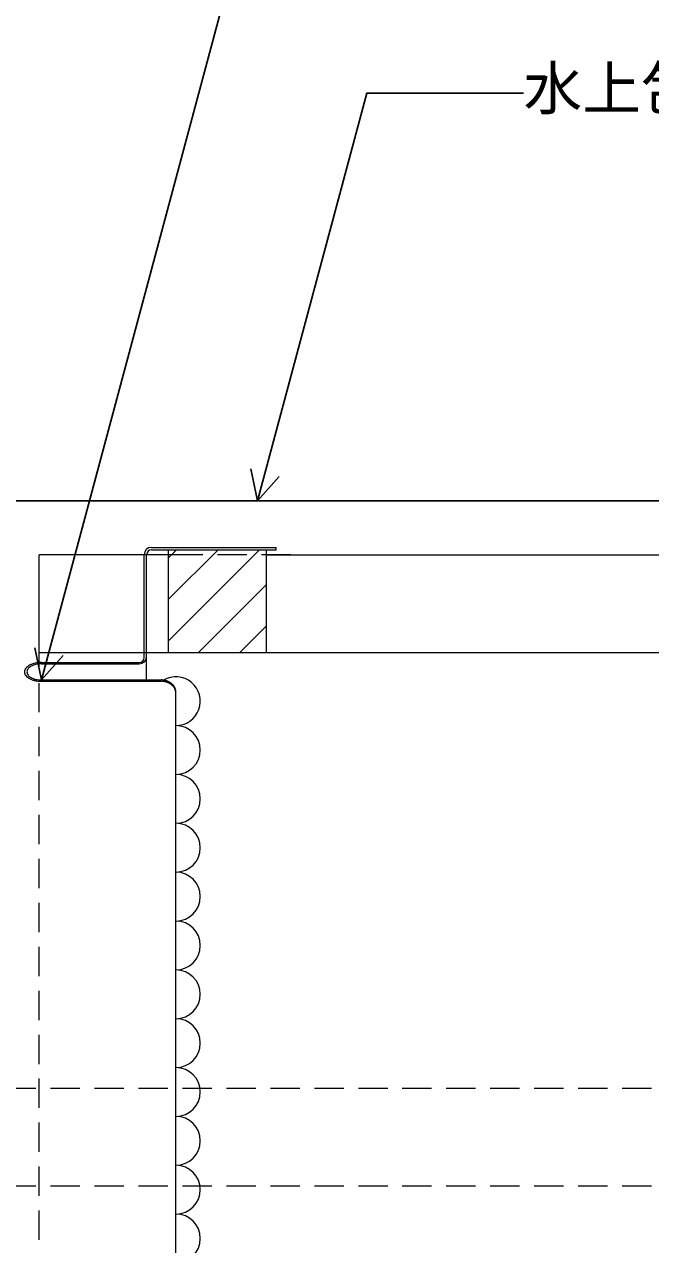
# Model space of a CAD drawing. Units: millimetres at full size, sheet at 1:3; details may follow other scales. Extents: x -1262 to 1258, y -891 to 1034.
# Drawn here: x -802.7 to -674.6, y 344.4 to 594.2 of the extents above; entities that cross this region are included whole.
import ezdxf
from ezdxf.enums import TextEntityAlignment as Align

# ---------------------------------------------------------------- set-up
doc = ezdxf.new("R2010")
doc.units = ezdxf.units.MM
doc.header["$LTSCALE"] = 3
doc.linetypes.add('DASHED2', pattern=[3, 2, -1])
for name, color, linetype, lineweight in [('0-6_名称1', 5, 'Continuous', 25), ('0-B_屋根1', 6, 'Continuous', 20), ('0-C_屋根2', 3, 'Continuous', 9), ('1-1_水切1', 134, 'Continuous', 30), ('3-1_面戸', 7, 'Continuous', 5)]:
    doc.layers.add(name, color=color, linetype=linetype, lineweight=lineweight)
doc.styles.add('ＭＳ ゴシック', font='')
doc.styles.get('ＭＳ ゴシック').set_extended_font_data('MS Gothic')

msp = doc.modelspace()

# ---------------------------------------------------------------- linework, layer by layer
at = {"layer": '0-6_名称1'}
for p, q in [((-754.994, 496.617), (-756.339, 503.189)), ((-754.994, 496.617), (-750.543, 501.636)), ((-799.194, 459.962), (-800.539, 466.534)), ((-799.194, 459.962), (-794.743, 464.981))]:
    msp.add_line(p, q, dxfattribs=at)
for points in [[(-799.194, 459.962), (-748.358, 649.684), (-716.918, 649.684)], [(-754.994, 496.617), (-732.633, 580.069), (-700.556, 580.069)]]:
    msp.add_lwpolyline(points, dxfattribs=at)
at = {"layer": '0-B_屋根1'}
for p, q in [((-799.694, 463.536), (-799.694, 485.617)), ((-768.191, 485.617), (-799.694, 485.617)), ((-753.194, 485.617), (-647.631, 485.617)), ((-799.694, 465.617), (921.132, 465.617))]:
    msp.add_line(p, q, dxfattribs=at)
at = {"layer": '0-B_屋根1', "linetype": 'DASHED2'}
for p, q in [((-748.191, 485.617), (-768.191, 485.617)), ((-799.694, 300.341), (-799.694, 465.617))]:
    msp.add_line(p, q, dxfattribs=at)
at = {"layer": '0-C_屋根2', "linetype": 'DASHED2'}
for p, q in [((918.635, 376.346), (-812.229, 376.346)), ((918.635, 356.346), (-812.229, 356.346))]:
    msp.add_line(p, q, dxfattribs=at)
at = {"layer": '1-1_水切1'}
msp.add_line((-939.846, 496.617), (-579.129, 496.617), dxfattribs=at)
at = {"layer": '3-1_面戸'}
for p, q in [((-778.194, 464.536), (-778.194, 485.617)), ((-777.694, 459.962), (-777.694, 485.617)), ((-776.694, 487.117), (-751.194, 487.117)), ((-776.694, 486.617), (-751.194, 486.617)), ((-751.194, 486.617), (-751.194, 487.117)), ((-799.194, 463.536), (-779.194, 463.536)), ((-799.194, 463.261), (-779.194, 463.261)), ((-799.194, 459.962), (-774.694, 459.962)), ((-799.194, 459.687), (-774.694, 459.687)), ((-771.694, 305.175), (-771.694, 457.456))]:
    msp.add_line(p, q, dxfattribs=at)
at = {"layer": '3-1_面戸', "color": 2, "lineweight": 18}
for p, q in [((-773.194, 486.617), (-753.194, 486.617)), ((-773.194, 465.617), (-773.194, 486.617)), ((-773.194, 476.492), (-763.069, 486.617)), ((-773.194, 484.977), (-771.554, 486.617)), ((-773.194, 468.007), (-754.583, 486.617)), ((-753.194, 465.617), (-753.194, 486.617)), ((-767.098, 465.617), (-753.194, 479.521)), ((-758.613, 465.617), (-753.194, 471.036)), ((-773.194, 465.617), (-753.194, 465.617))]:
    msp.add_line(p, q, dxfattribs=at)
at = {"layer": '3-1_面戸'}
for centre, radius, start, end in [((-776.694, 485.617), 1.5, 90, 180), ((-776.694, 485.617), 1, 90, 180), ((-779.194, 464.761), 1.5, 270, 0), ((-800.694, 461.156), 2.104, 145.49419, 156.74419), ((-800.576, 460.872), 2.367, 130.19047, 141.44047), ((-800.479, 461.221), 1.803, 145.49419, 156.74419), ((-800.405, 460.617), 2.673, 118.20152, 129.45152), ((-800.379, 460.978), 2.029, 130.19047, 141.44047), ((-800.232, 460.759), 2.291, 118.20152, 129.45152), ((-800.188, 460.4), 2.968, 108.66607, 119.91607), ((-800.046, 460.573), 2.544, 108.66607, 119.91607), ((-799.933, 460.229), 3.217, 100.75584, 112.00584), ((-799.827, 460.426), 2.758, 100.75584, 112.00584), ((-799.649, 460.111), 3.396, 93.84612, 105.09612), ((-799.584, 460.326), 2.91, 93.84612, 105.09612), ((-799.347, 460.051), 3.488, 87.4754, 98.7254), ((-799.325, 460.274), 2.99, 87.4754, 98.7254), ((-779.194, 464.536), 1, 270, 0), ((-800.754, 461.458), 1.946, 164.22139, 175.47139), ((-800.754, 461.765), 1.946, 184.52861, 195.77861), ((-800.694, 462.066), 2.104, 203.25581, 214.50581), ((-800.576, 462.35), 2.367, 218.55953, 229.80953), ((-800.531, 461.48), 1.668, 164.22139, 175.47139), ((-800.531, 461.743), 1.668, 184.52861, 195.77861), ((-800.479, 462.001), 1.803, 203.25581, 214.50581), ((-800.405, 462.606), 2.673, 230.54848, 241.79848), ((-800.379, 462.245), 2.029, 218.55953, 229.80953), ((-800.232, 462.464), 2.291, 230.54848, 241.79848), ((-800.188, 462.823), 2.968, 240.08393, 251.33393), ((-800.046, 462.65), 2.544, 240.08393, 251.33393), ((-799.933, 462.994), 3.217, 247.99416, 259.24416), ((-799.827, 462.796), 2.758, 247.99416, 259.24416), ((-799.649, 463.112), 3.396, 254.90388, 266.15388), ((-799.584, 462.897), 2.91, 254.90388, 266.15388), ((-799.347, 463.171), 3.488, 261.2746, 272.5246), ((-799.325, 462.949), 2.99, 261.2746, 272.5246), ((-774.669, 456.963), 2.999, 84.83793, 90.46293), ((-774.669, 456.688), 2.999, 84.83793, 90.46293), ((-774.621, 456.967), 2.99, 80.1251, 85.7501), ((-774.621, 456.693), 2.99, 80.1251, 85.7501), ((-774.574, 456.977), 2.973, 75.37127, 80.99627), ((-774.527, 456.991), 2.948, 70.54929, 76.17429), ((-774.483, 457.01), 2.916, 65.63249, 71.25749), ((-774.44, 457.032), 2.878, 60.59498, 66.21998), ((-774.574, 456.702), 2.973, 75.37127, 80.99627), ((-774.527, 456.716), 2.948, 70.54929, 76.17429), ((-774.483, 456.735), 2.916, 65.63249, 71.25749), ((-774.44, 456.757), 2.878, 60.59498, 66.21998), ((-774.399, 457.059), 2.834, 55.41234, 61.03734), ((-774.399, 456.784), 2.834, 55.41234, 61.03734), ((-774.362, 457.09), 2.788, 50.06248, 55.68748), ((-774.362, 456.815), 2.788, 50.06248, 55.68748), ((-774.328, 457.124), 2.74, 44.52691, 50.15191), ((-774.328, 456.849), 2.74, 44.52691, 50.15191), ((-774.297, 457.162), 2.692, 38.79232, 44.41732), ((-774.297, 456.887), 2.692, 38.79232, 44.41732), ((-774.27, 457.202), 2.645, 32.85243, 38.47743), ((-774.27, 456.927), 2.645, 32.85243, 38.47743), ((-774.247, 457.245), 2.603, 26.70992, 32.33492), ((-774.247, 456.97), 2.603, 26.70992, 32.33492), ((-774.229, 457.29), 2.567, 20.37815, 26.00315), ((-774.229, 457.015), 2.567, 20.37815, 26.00315), ((-774.215, 457.336), 2.538, 13.88215, 19.50715), ((-774.215, 457.061), 2.538, 13.88215, 19.50715), ((-774.205, 457.384), 2.517, 7.25853, 12.88353), ((-774.205, 457.109), 2.517, 7.25853, 12.88353), ((-774.2, 457.432), 2.507, 0.55379, 6.17879), ((-774.2, 457.157), 2.507, 0.55379, 6.17879)]:
    msp.add_arc(centre, radius, start, end, dxfattribs=at)
at = {"layer": '3-1_面戸', "color": 2, "lineweight": 18}
for centre, end in [((-771.715, 455.617), 120.31427), ((-771.715, 445.617), 90), ((-771.715, 435.617), 90), ((-771.715, 425.617), 90), ((-771.715, 415.617), 90), ((-771.715, 405.617), 90), ((-771.715, 395.617), 90), ((-771.715, 385.617), 90), ((-771.715, 375.617), 90), ((-771.715, 365.617), 90), ((-771.715, 355.617), 90), ((-771.715, 345.617), 90)]:
    msp.add_arc(centre, 5, 270, end, dxfattribs=at)

# ---------------------------------------------------------------- texts
at = {"layer": '0-6_名称1', "style": 'ＭＳ ゴシック'}
msp.add_text('水上包み', height=8.798, dxfattribs=at).set_placement((-700.556, 574.069), align=Align.BOTTOM_LEFT)

doc.saveas('drawing.dxf')
